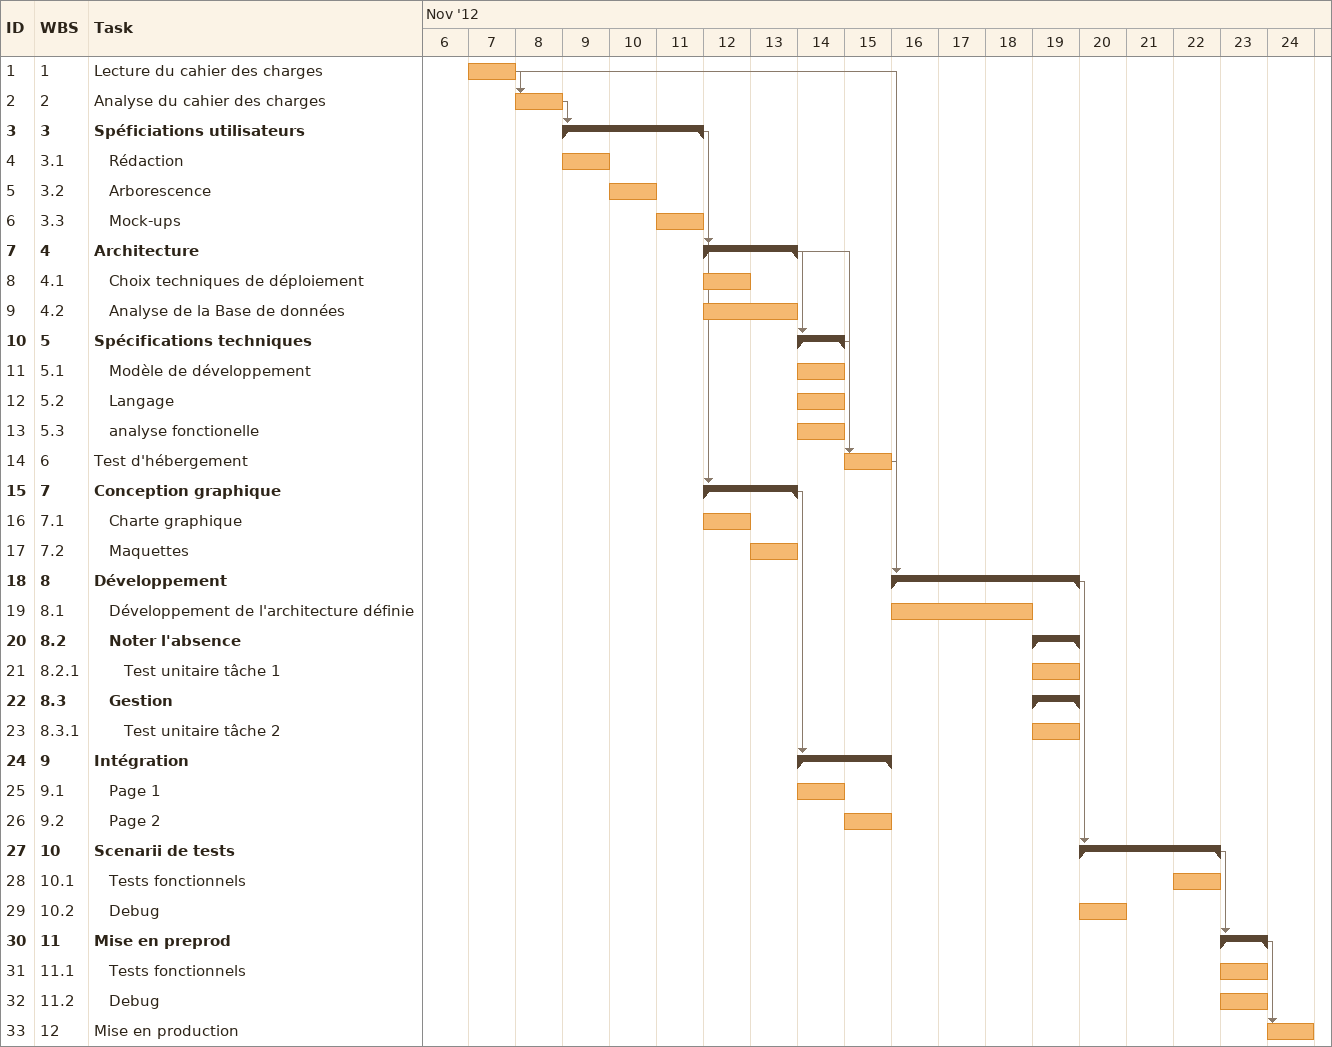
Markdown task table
| ID | WBS | Task | Start | Finish | Predecessors |
|---|---|---|---|---|---|
| 1 | 1 | Lecture du cahier des charges | 2012-11-07 | 2012-11-07 |  |
| 2 | 2 | Analyse du cahier des charges | 2012-11-08 | 2012-11-08 | 1 |
| 3 | 3 | **Spéficiations utilisateurs** | 2012-11-09 | 2012-11-11 | 2 |
| 4 | 3.1 | Rédaction | 2012-11-09 | 2012-11-09 |  |
| 5 | 3.2 | Arborescence | 2012-11-10 | 2012-11-10 |  |
| 6 | 3.3 | Mock-ups | 2012-11-11 | 2012-11-11 |  |
| 7 | 4 | **Architecture** | 2012-11-12 | 2012-11-13 | 3 |
| 8 | 4.1 | Choix techniques de déploiement | 2012-11-12 | 2012-11-12 |  |
| 9 | 4.2 | Analyse de la Base de données | 2012-11-12 | 2012-11-13 |  |
| 10 | 5 | **Spécifications techniques** | 2012-11-14 | 2012-11-14 | 7 |
| 11 | 5.1 | Modèle de développement | 2012-11-14 | 2012-11-14 |  |
| 12 | 5.2 | Langage | 2012-11-14 | 2012-11-14 |  |
| 13 | 5.3 | analyse fonctionelle | 2012-11-14 | 2012-11-14 |  |
| 14 | 6 | Test d'hébergement | 2012-11-15 | 2012-11-15 | 7, 10 |
| 15 | 7 | **Conception graphique** | 2012-11-12 | 2012-11-13 | 3 |
| 16 | 7.1 | Charte graphique | 2012-11-12 | 2012-11-12 |  |
| 17 | 7.2 | Maquettes | 2012-11-13 | 2012-11-13 |  |
| 18 | 8 | **Développement** | 2012-11-16 | 2012-11-19 | 1, 14 |
| 19 | 8.1 | Développement de l'architecture définie | 2012-11-16 | 2012-11-18 |  |
| 20 | 8.2 | **Noter l'absence** | 2012-11-19 | 2012-11-19 |  |
| 21 | 8.2.1 | Test unitaire tâche 1 | 2012-11-19 | 2012-11-19 |  |
| 22 | 8.3 | **Gestion** | 2012-11-19 | 2012-11-19 |  |
| 23 | 8.3.1 | Test unitaire tâche 2 | 2012-11-19 | 2012-11-19 |  |
| 24 | 9 | **Intégration** | 2012-11-14 | 2012-11-15 | 15 |
| 25 | 9.1 | Page 1 | 2012-11-14 | 2012-11-14 |  |
| 26 | 9.2 | Page 2 | 2012-11-15 | 2012-11-15 |  |
| 27 | 10 | **Scenarii de tests** | 2012-11-20 | 2012-11-22 | 18 |
| 28 | 10.1 | Tests fonctionnels | 2012-11-22 | 2012-11-22 |  |
| 29 | 10.2 | Debug | 2012-11-20 | 2012-11-20 |  |
| 30 | 11 | **Mise en preprod** | 2012-11-23 | 2012-11-23 | 27 |
| 31 | 11.1 | Tests fonctionnels | 2012-11-23 | 2012-11-23 |  |
| 32 | 11.2 | Debug | 2012-11-23 | 2012-11-23 |  |
| 33 | 12 | Mise en production | 2012-11-24 | 2012-11-24 | 30 |
